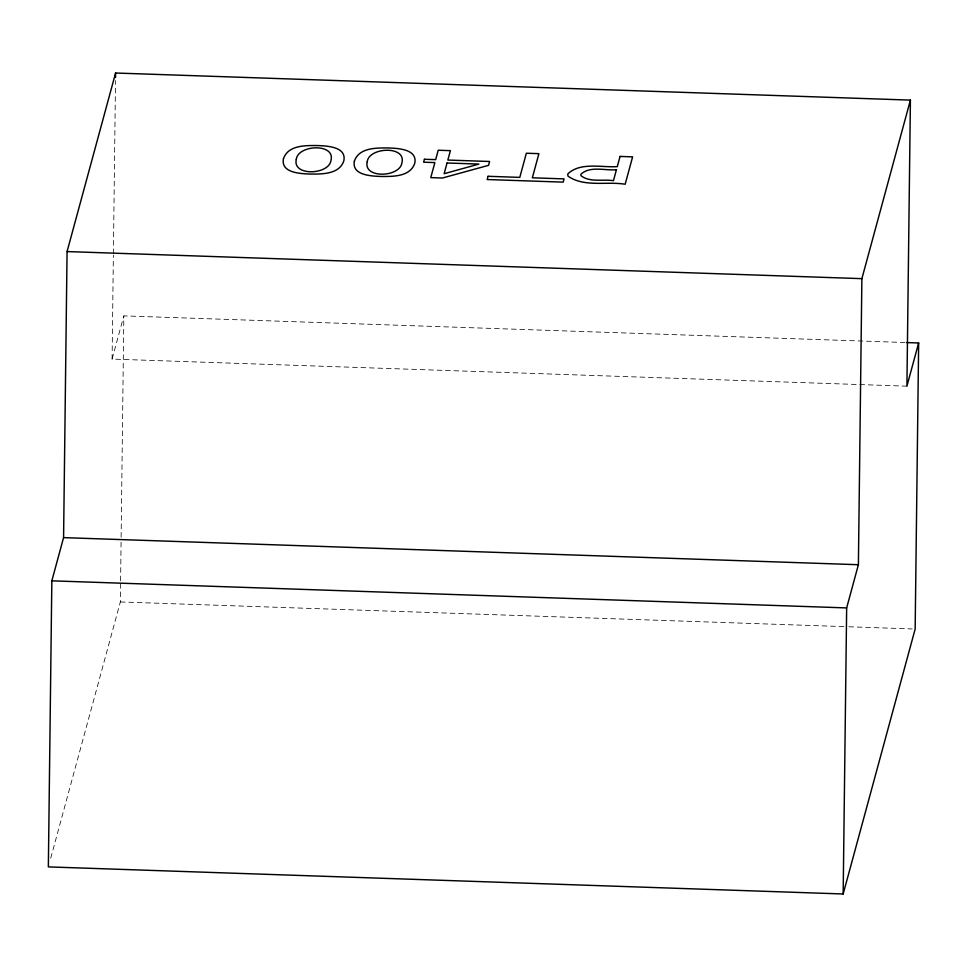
<?xml version="1.0" encoding="UTF-8"?>
<svg xmlns="http://www.w3.org/2000/svg" width="967" height="967" viewBox="0 0 967 967"><rect width="100%" height="100%" fill="white"/><g stroke="black" fill="none" stroke-linecap="round" stroke-linejoin="round"><path stroke-width="0.73" stroke-dasharray="4.83 3.63" d="M906.913 386.171L112.099 359.083L113.369 255.191M113.393 253.692L115.508 80.551M50.719 858.152L120.343 601.945L120.585 582.376M120.597 580.865L121.117 538.716M121.129 537.205L123.836 315.883L905.076 342.511M112.099 359.083L123.836 315.883M120.343 601.945L847.285 626.725M848.796 626.773L912.135 628.937"/><path stroke-width="1.45" d="M918.65 342.971L906.913 386.171L910.406 100.109L115.593 73.021L67.074 251.565L63.58 537.628L51.843 580.829L48.35 866.891L843.164 893.979L915.157 629.046L918.65 342.971L906.587 342.56M115.544 77.529L115.593 73.021M843.164 893.979L846.657 607.917L858.394 564.716L861.887 278.653L910.406 100.109M67.074 251.565L861.887 278.653M63.58 537.628L858.394 564.716M51.843 580.829L846.657 607.917M296.325 159.217C291.986 176.598 329.227 174.906 330.968 160.365C335.585 143.031 298.078 144.651 296.325 159.217M367.255 161.634C362.915 179.016 400.157 177.324 401.897 162.782C406.515 145.449 369.007 147.069 367.255 161.634M283.44 158.781C280.672 172.9 300.278 173.649 309.778 174.048C321.648 174.108 339.272 174.592 343.853 160.8C346.694 146.646 327.015 145.944 317.514 145.546C305.645 145.473 288.045 145.026 283.44 158.781M354.369 161.199C351.601 175.317 371.207 176.067 380.708 176.465C392.578 176.526 410.201 177.009 414.783 163.218C417.623 149.063 397.945 148.362 388.444 147.963C376.574 147.891 358.975 147.443 354.369 161.199M424.44 159.265L423.631 162.202L434.86 162.589L430.786 177.614L442.451 178.013L488.54 165.345L489.592 161.489L447.842 160.063L450.404 150.647L438.22 150.236L435.67 159.64L424.44 159.265M447.044 163L444.143 173.709L478.895 164.088L447.044 163M488.057 176.296L487.187 179.536L563.193 182.122L564.063 178.883L532.346 177.807L538.909 153.656L526.35 153.233L519.787 177.384L488.057 176.296M616.426 169.745L613.465 180.684C603.045 179.016 589.665 182.678 580.937 175.643L580.877 174.302C589.967 165.587 605.1 170.796 616.426 169.745M620.052 156.424L617.272 166.638C601.462 167.642 580.285 161.852 567.774 173.951L567.955 176.091C584.044 187.55 606.865 181.155 625.166 184.238L632.611 156.859L620.052 156.424"/></g></svg>
